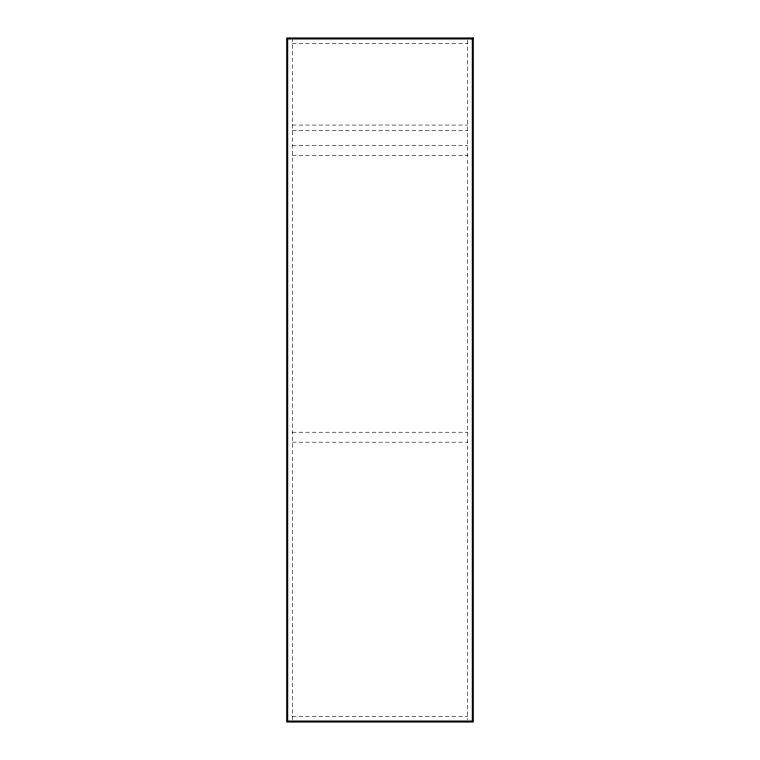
<?xml version="1.0" encoding="UTF-8"?>
<svg xmlns="http://www.w3.org/2000/svg" width="760" height="760" viewBox="0 0 760 760"><rect width="100%" height="100%" fill="white"/><g stroke="black" fill="none" stroke-linecap="round" stroke-linejoin="round"><path stroke-width="0.57" stroke-dasharray="3.8 2.85" d="M292.324 43.596L467.675 43.596M292.324 125.058L467.675 125.058M292.324 130.654L467.675 130.654M292.324 145.578L467.675 145.578M292.324 155.524L467.675 155.524M292.324 432.231L467.675 432.231M292.324 442.177L467.675 442.177M292.324 716.404L467.675 716.404M467.675 40.242L467.675 719.758M292.324 38L292.324 719.758"/><path stroke-width="1.14" d="M473.271 38L286.729 38L286.729 722L473.271 722L473.271 38M472.34 38.931L287.66 38.931L287.66 721.069L472.34 721.069L472.34 38.931"/></g></svg>
